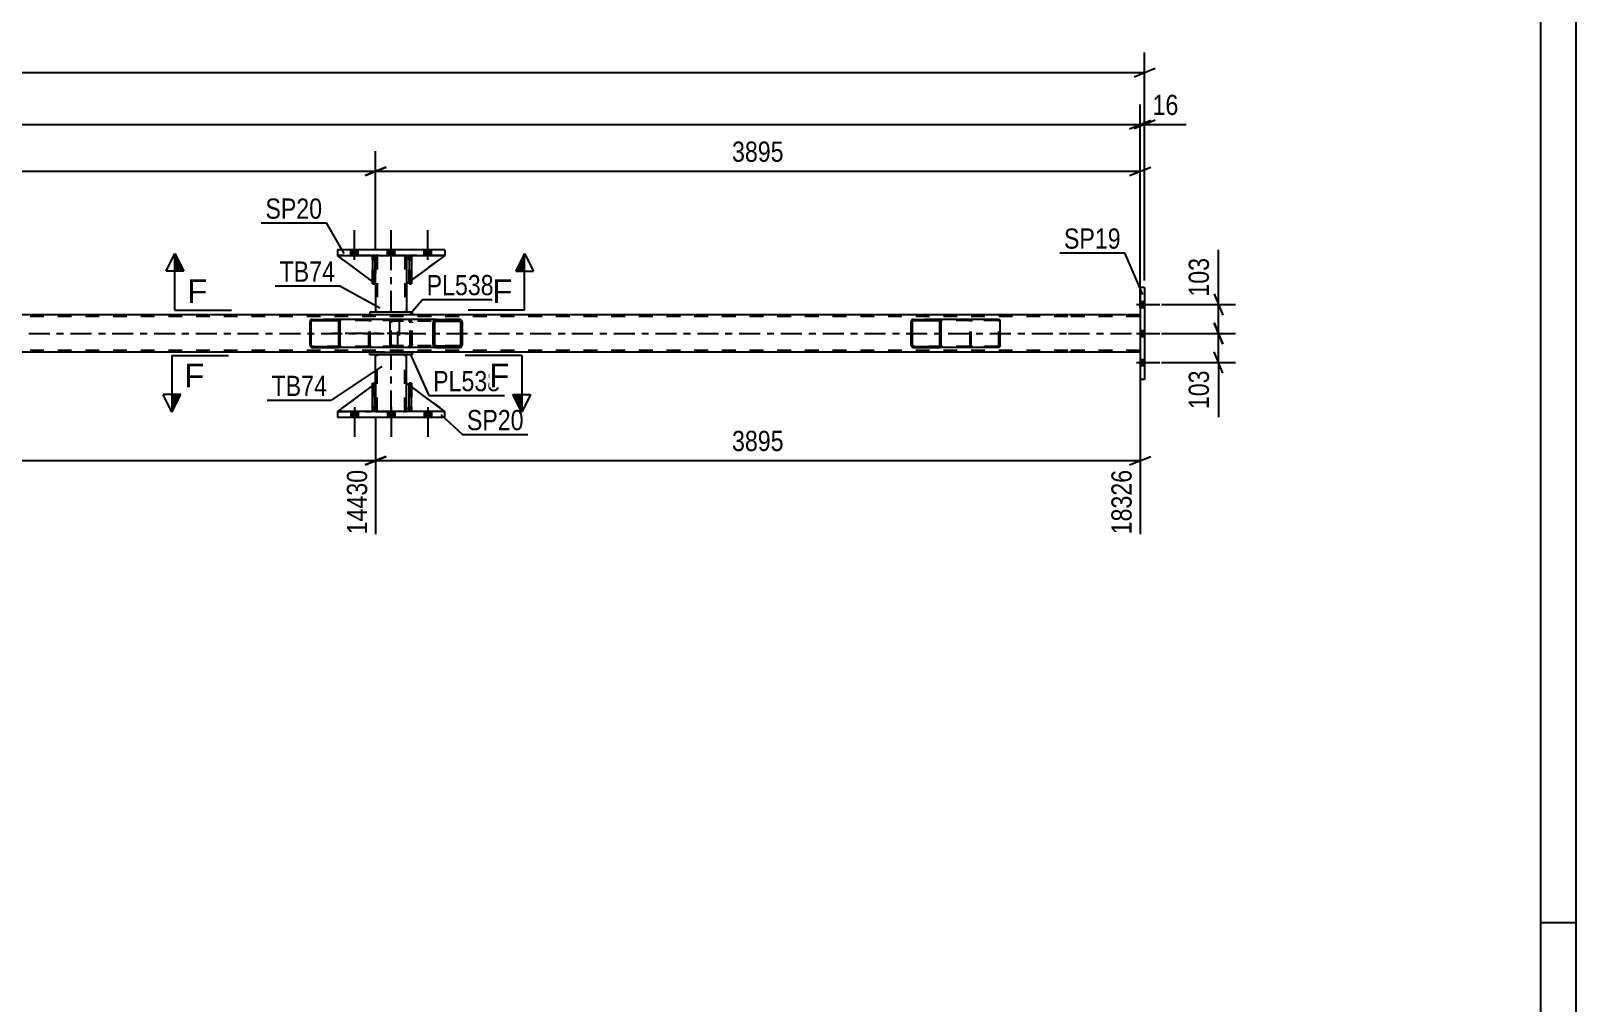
# Model space of a CAD drawing. Header units: millimetres. Extents: x 0 to 841, y 0 to 594.
# Drawn here: x 622.2 to 841, y 137.6 to 275.2 of the extents above; entities that cross this region are included whole.
import ezdxf

# ---------------------------------------------------------------- set-up
doc = ezdxf.new("R2010")
doc.units = ezdxf.units.MM
doc.linetypes.add('DXK_LINE_DOT2', pattern=[3.9198, 1.9599, -1.9599])
doc.linetypes.add('DXK_LINE_DOT3', pattern=[5.9187, 2.979, -0.9799, 0.9799, -0.9799])
doc.styles.add('Arial', font='ARIAL.TTF', dxfattribs={"height": 0.2})
doc.styles.add('Arial Narrow', font='ARIALN.TTF', dxfattribs={"height": 0.2})

# ---------------------------------------------------------------- blocks, each defined once
blk = doc.blocks.new('Unknown-318887466-1133')
at = {"color": 5, "linetype": 'Continuous'}
for p, q in [((841, 0), (841, 594)), ((836, 5), (836, 589)), ((841, 149), (836, 149))]:
    blk.add_line(p, q, dxfattribs=at)
blk = doc.blocks.new('Bolt-318887466-3121 - 3094')
at = {"linetype": 'Continuous'}
for points in [[(779.89, 236.07), (779.89, 236.95), (779.25, 236.95), (779.25, 236.07)], [(779.89, 236.07), (779.89, 236.95), (779.25, 236.95), (779.25, 236.07)], [(779.89, 236.07), (779.89, 236.95), (779.25, 236.95), (779.25, 236.07)], [(779.89, 231.97), (779.89, 232.85), (779.25, 232.85), (779.25, 231.97)], [(779.89, 231.97), (779.89, 232.85), (779.25, 232.85), (779.25, 231.97)], [(779.89, 227.87), (779.89, 228.75), (779.25, 228.75), (779.25, 227.87)], [(779.89, 227.87), (779.89, 228.75), (779.25, 228.75), (779.25, 227.87)], [(779.89, 227.87), (779.89, 228.75), (779.25, 228.75), (779.25, 227.87)]]:
    blk.add_hatch(color=1, dxfattribs=at).paths.add_polyline_path(points)
at = {"color": 1, "linetype": 'Continuous'}
for p, q in [((778.73, 236.51), (782.05, 236.51)), ((778.73, 236.51), (782.05, 236.51)), ((778.73, 236.51), (782.05, 236.51)), ((779.25, 236.95), (779.89, 236.95)), ((779.25, 236.95), (779.89, 236.95)), ((779.25, 236.95), (779.89, 236.95)), ((779.25, 236.07), (779.89, 236.07)), ((779.25, 236.07), (779.89, 236.07)), ((779.25, 236.07), (779.89, 236.07)), ((778.73, 232.41), (782.05, 232.41)), ((778.73, 232.41), (782.05, 232.41)), ((779.25, 232.85), (779.89, 232.85)), ((779.25, 232.85), (779.89, 232.85)), ((779.25, 231.97), (779.89, 231.97)), ((779.25, 231.97), (779.89, 231.97)), ((778.73, 228.31), (782.05, 228.31)), ((778.73, 228.31), (782.05, 228.31)), ((778.73, 228.31), (782.05, 228.31)), ((779.25, 228.75), (779.89, 228.75)), ((779.25, 228.75), (779.89, 228.75)), ((779.25, 228.75), (779.89, 228.75)), ((779.25, 227.87), (779.89, 227.87)), ((779.25, 227.87), (779.89, 227.87)), ((779.25, 227.87), (779.89, 227.87))]:
    blk.add_line(p, q, dxfattribs=at)
blk = doc.blocks.new('Part-318887466-3177 - 3094')
at = {"color": 2, "linetype": 'Continuous'}
for p, q in [((670.54, 221.37), (670.54, 225.37)), ((670.54, 225.37), (670.86, 225.37)), ((670.86, 221.37), (670.86, 225.37)), ((670.54, 221.37), (670.54, 221.37)), ((670.86, 221.37), (670.54, 221.37))]:
    blk.add_line(p, q, dxfattribs=at)
at = {"color": 7, "linetype": 'DXK_LINE_DOT2'}
for p, q in [((670.54, 225.37), (670.54, 221.97)), ((670.86, 221.97), (670.86, 225.37)), ((670.54, 221.97), (670.54, 221.37)), ((670.54, 221.97), (670.86, 221.97)), ((670.86, 221.37), (670.86, 221.97)), ((670.86, 221.37), (670.86, 221.37))]:
    blk.add_line(p, q, dxfattribs=at)
blk = doc.blocks.new('Part-318887466-3183 - 3094')
at = {"color": 2, "linetype": 'Continuous'}
for p, q in [((670.54, 225.04), (665.58, 221.37)), ((670.98, 225.37), (670.86, 225.28)), ((670.98, 221.97), (670.98, 225.37)), ((670.54, 221.52), (670.38, 221.37)), ((670.98, 221.97), (670.86, 221.84)), ((670.98, 221.97), (670.98, 221.97))]:
    blk.add_line(p, q, dxfattribs=at)
at = {"color": 7, "linetype": 'DXK_LINE_DOT2'}
for p, q in [((670.86, 225.28), (670.54, 225.04)), ((670.98, 221.97), (670.98, 225.37)), ((665.58, 221.37), (670.38, 221.37)), ((670.98, 221.97), (670.38, 221.37)), ((670.86, 221.84), (670.54, 221.52))]:
    blk.add_line(p, q, dxfattribs=at)
blk = doc.blocks.new('Bolt-318887466-3135 - 3094')
at = {"linetype": 'Continuous'}
for points in [[(667.46, 243.45), (668.5, 243.45), (668.5, 244.25), (667.46, 244.25)], [(667.46, 243.45), (668.5, 243.45), (668.5, 244.25), (667.46, 244.25)], [(667.46, 243.45), (668.5, 243.45), (668.5, 244.25), (667.46, 244.25)], [(672.66, 243.45), (673.7, 243.45), (673.7, 244.25), (672.66, 244.25)], [(672.66, 243.45), (673.7, 243.45), (673.7, 244.25), (672.66, 244.25)], [(677.86, 243.45), (678.9, 243.45), (678.9, 244.25), (677.86, 244.25)], [(677.86, 243.45), (678.9, 243.45), (678.9, 244.25), (677.86, 244.25)], [(677.86, 243.45), (678.9, 243.45), (678.9, 244.25), (677.86, 244.25)]]:
    blk.add_hatch(color=1, dxfattribs=at).paths.add_polyline_path(points)
at = {"color": 1, "linetype": 'Continuous'}
for p, q in [((667.98, 242.85), (667.98, 247.05)), ((667.98, 242.85), (667.98, 247.05)), ((667.98, 242.85), (667.98, 247.05)), ((673.18, 242.85), (673.18, 247.05)), ((673.18, 242.85), (673.18, 247.05)), ((678.38, 242.85), (678.38, 247.05)), ((678.38, 242.85), (678.38, 247.05)), ((678.38, 242.85), (678.38, 247.05)), ((667.46, 243.45), (667.46, 244.25)), ((667.46, 243.45), (667.46, 244.25)), ((667.46, 243.45), (667.46, 244.25)), ((668.5, 243.45), (668.5, 244.25)), ((668.5, 243.45), (668.5, 244.25)), ((668.5, 243.45), (668.5, 244.25)), ((672.66, 243.45), (672.66, 244.25)), ((672.66, 243.45), (672.66, 244.25)), ((673.7, 243.45), (673.7, 244.25)), ((673.7, 243.45), (673.7, 244.25)), ((677.86, 243.45), (677.86, 244.25)), ((677.86, 243.45), (677.86, 244.25)), ((677.86, 243.45), (677.86, 244.25)), ((678.9, 243.45), (678.9, 244.25)), ((678.9, 243.45), (678.9, 244.25)), ((678.9, 243.45), (678.9, 244.25))]:
    blk.add_line(p, q, dxfattribs=at)
blk = doc.blocks.new('Bolt-318887466-3136 - 3094')
at = {"linetype": 'Continuous'}
for points in [[(668.5, 221.37), (667.46, 221.37), (667.46, 220.57), (668.5, 220.57)], [(668.5, 221.37), (667.46, 221.37), (667.46, 220.57), (668.5, 220.57)], [(668.5, 221.37), (667.46, 221.37), (667.46, 220.57), (668.5, 220.57)], [(673.7, 221.37), (672.66, 221.37), (672.66, 220.57), (673.7, 220.57)], [(673.7, 221.37), (672.66, 221.37), (672.66, 220.57), (673.7, 220.57)], [(678.9, 221.37), (677.86, 221.37), (677.86, 220.57), (678.9, 220.57)], [(678.9, 221.37), (677.86, 221.37), (677.86, 220.57), (678.9, 220.57)], [(678.9, 221.37), (677.86, 221.37), (677.86, 220.57), (678.9, 220.57)]]:
    blk.add_hatch(color=1, dxfattribs=at).paths.add_polyline_path(points)
at = {"color": 1, "linetype": 'Continuous'}
for p, q in [((667.46, 221.37), (667.46, 220.57)), ((667.46, 221.37), (667.46, 220.57)), ((667.46, 221.37), (667.46, 220.57)), ((667.98, 221.97), (667.98, 217.77)), ((667.98, 221.97), (667.98, 217.77)), ((667.98, 221.97), (667.98, 217.77)), ((668.5, 221.37), (668.5, 220.57)), ((668.5, 221.37), (668.5, 220.57)), ((668.5, 221.37), (668.5, 220.57)), ((672.66, 221.37), (672.66, 220.57)), ((672.66, 221.37), (672.66, 220.57)), ((673.18, 221.97), (673.18, 217.77)), ((673.18, 221.97), (673.18, 217.77)), ((673.7, 221.37), (673.7, 220.57)), ((673.7, 221.37), (673.7, 220.57)), ((677.86, 221.37), (677.86, 220.57)), ((677.86, 221.37), (677.86, 220.57)), ((677.86, 221.37), (677.86, 220.57)), ((678.38, 221.97), (678.38, 217.77)), ((678.38, 221.97), (678.38, 217.77)), ((678.38, 221.97), (678.38, 217.77)), ((678.9, 221.37), (678.9, 220.57)), ((678.9, 221.37), (678.9, 220.57)), ((678.9, 221.37), (678.9, 220.57))]:
    blk.add_line(p, q, dxfattribs=at)
blk = doc.blocks.new('Part-318887466-3201 - 3094')
at = {"color": 2, "linetype": 'Continuous'}
for p, q in [((670.98, 225.37), (670.98, 229.37)), ((675.38, 225.37), (675.38, 229.37)), ((670.98, 221.37), (670.98, 221.97)), ((675.38, 221.37), (675.38, 221.97))]:
    blk.add_line(p, q, dxfattribs=at)
at = {"color": 7, "linetype": 'DXK_LINE_DOT2'}
for p, q in [((675.38, 229.37), (670.98, 229.37)), ((671.22, 221.37), (671.22, 229.37)), ((675.14, 221.37), (675.14, 229.37)), ((670.98, 221.97), (670.98, 225.37)), ((675.38, 221.97), (675.38, 225.37)), ((670.98, 221.37), (675.38, 221.37))]:
    blk.add_line(p, q, dxfattribs=at)
at = {"color": 7, "linetype": 'DXK_LINE_DOT3'}
blk.add_line((673.18, 221.37), (673.18, 229.37), dxfattribs=at)
blk = doc.blocks.new('Part-318887466-3202 - 3094')
at = {"color": 7, "linetype": 'DXK_LINE_DOT2'}
for p, q in [((675.74, 242.85), (675.74, 243.45)), ((675.74, 243.45), (675.74, 243.45)), ((675.74, 243.45), (675.74, 239.45)), ((676.06, 243.45), (675.74, 243.45)), ((676.06, 242.85), (676.06, 243.45)), ((676.06, 239.45), (676.06, 243.45)), ((675.74, 239.45), (675.74, 242.85)), ((675.74, 242.85), (676.06, 242.85)), ((676.06, 242.85), (676.06, 239.45)), ((675.74, 239.45), (676.06, 239.45))]:
    blk.add_line(p, q, dxfattribs=at)
blk = doc.blocks.new('Part-318887466-3208 - 3094')
at = {"color": 7, "linetype": 'DXK_LINE_DOT2'}
for p, q in [((670.98, 239.45), (665.58, 243.45)), ((665.58, 243.45), (670.38, 243.45)), ((670.38, 243.45), (670.98, 242.85)), ((670.98, 242.85), (670.38, 243.45)), ((670.98, 242.85), (670.98, 239.45)), ((670.98, 242.85), (670.98, 242.85)), ((670.98, 242.85), (670.98, 239.45))]:
    blk.add_line(p, q, dxfattribs=at)
blk = doc.blocks.new('Part-318887466-3218 - 3094')
at = {"color": 7, "linetype": 'DXK_LINE_DOT2'}
for p, q in [((676.06, 225.37), (675.74, 225.37)), ((675.74, 221.97), (675.74, 225.37)), ((675.74, 225.37), (675.74, 221.37)), ((676.06, 225.37), (676.06, 221.97)), ((676.06, 221.37), (676.06, 225.37)), ((676.06, 221.97), (675.74, 221.97)), ((675.74, 221.37), (675.74, 221.97)), ((676.06, 221.37), (675.74, 221.37)), ((676.06, 221.97), (676.06, 221.37)), ((676.06, 221.37), (676.06, 221.37))]:
    blk.add_line(p, q, dxfattribs=at)
blk = doc.blocks.new('Part-318887466-3157 - 3094')
at = {"color": 2, "linetype": 'Continuous'}
for p, q in [((675.38, 221.97), (675.38, 225.37)), ((675.74, 225.11), (675.38, 225.37)), ((680.78, 221.37), (676.06, 224.87)), ((675.74, 221.62), (675.38, 221.97))]:
    blk.add_line(p, q, dxfattribs=at)
at = {"color": 7, "linetype": 'DXK_LINE_DOT2'}
for p, q in [((676.06, 224.87), (675.74, 225.11)), ((675.98, 221.37), (675.74, 221.62)), ((680.78, 221.37), (675.98, 221.37)), ((680.78, 221.37), (680.78, 221.37)), ((680.78, 221.37), (680.78, 221.37))]:
    blk.add_line(p, q, dxfattribs=at)
blk = doc.blocks.new('Part-318887466-3162 - 3094')
at = {"color": 2, "linetype": 'Continuous'}
for p, q in [((680.78, 221.37), (665.58, 221.37)), ((665.58, 221.37), (665.58, 220.57)), ((680.78, 220.57), (680.78, 221.37)), ((665.58, 220.57), (680.78, 220.57))]:
    blk.add_line(p, q, dxfattribs=at)
blk = doc.blocks.new('Part-318887466-3167 - 3094')
at = {"color": 2, "linetype": 'Continuous'}
for p, q in [((680.78, 244.25), (665.58, 244.25)), ((665.58, 244.25), (665.58, 243.45)), ((665.58, 243.45), (680.78, 243.45)), ((680.78, 244.25), (680.78, 243.45))]:
    blk.add_line(p, q, dxfattribs=at)
blk = doc.blocks.new('Part-318887466-3174 - 3094')
at = {"color": 7, "linetype": 'DXK_LINE_DOT2'}
for p, q in [((769.03, 234.81), (106.92, 234.81)), ((676.18, 235.05), (670.18, 235.05)), ((779.25, 234.81), (769.13, 234.81)), ((779.25, 235.05), (779.25, 229.77)), ((769.03, 230.01), (106.92, 230.01)), ((779.25, 230.01), (769.13, 230.01)), ((676.18, 229.77), (670.18, 229.77))]:
    blk.add_line(p, q, dxfattribs=at)
at = {"color": 2, "linetype": 'Continuous'}
for p, q in [((670.18, 235.05), (505.92, 235.05)), ((769.03, 235.05), (676.18, 235.05)), ((779.25, 235.05), (769.13, 235.05)), ((670.18, 229.77), (505.92, 229.77)), ((769.03, 229.77), (676.18, 229.77)), ((779.25, 229.77), (769.13, 229.77))]:
    blk.add_line(p, q, dxfattribs=at)
at = {"color": 7, "linetype": 'DXK_LINE_DOT3'}
for p, q in [((106.92, 232.41), (769.03, 232.41)), ((769.13, 232.41), (779.25, 232.41))]:
    blk.add_line(p, q, dxfattribs=at)
blk = doc.blocks.new('Part-318887466-3175 - 3094')
at = {"color": 7, "linetype": 'DXK_LINE_DOT2'}
for p, q in [((670.54, 225.37), (670.86, 225.37)), ((670.54, 221.97), (670.54, 225.37)), ((670.54, 225.37), (670.54, 221.37)), ((670.86, 225.37), (670.86, 221.97)), ((670.86, 221.37), (670.86, 225.28)), ((670.86, 221.97), (670.54, 221.97)), ((670.54, 221.37), (670.54, 221.97)), ((670.86, 221.37), (670.54, 221.37)), ((670.86, 221.97), (670.86, 221.37)), ((670.86, 221.37), (670.86, 221.37))]:
    blk.add_line(p, q, dxfattribs=at)
blk = doc.blocks.new('Part-318887466-3176 - 3094')
at = {"color": 2, "linetype": 'Continuous'}
for p, q in [((675.74, 221.37), (675.74, 225.37)), ((675.74, 225.37), (676.06, 225.37)), ((676.06, 221.37), (676.06, 225.37)), ((675.74, 221.37), (675.74, 221.37)), ((676.06, 221.37), (675.74, 221.37))]:
    blk.add_line(p, q, dxfattribs=at)
at = {"color": 7, "linetype": 'DXK_LINE_DOT2'}
for p, q in [((675.74, 225.37), (675.74, 221.97)), ((676.06, 221.97), (676.06, 225.37)), ((675.74, 221.97), (675.74, 221.37)), ((675.74, 221.97), (676.06, 221.97)), ((676.06, 221.37), (676.06, 221.97)), ((676.06, 221.37), (676.06, 221.37))]:
    blk.add_line(p, q, dxfattribs=at)
blk = doc.blocks.new('Part-318887466-3180 - 3094')
at = {"color": 7, "linetype": 'DXK_LINE_DOT2'}
for p, q in [((670.98, 225.37), (665.58, 221.37)), ((670.98, 221.97), (670.98, 225.37)), ((670.98, 225.37), (670.98, 221.97)), ((665.58, 221.37), (670.38, 221.37)), ((670.38, 221.37), (670.98, 221.97)), ((670.98, 221.97), (670.38, 221.37)), ((670.98, 221.97), (670.98, 221.97))]:
    blk.add_line(p, q, dxfattribs=at)
blk = doc.blocks.new('Part-318887466-3186 - 3094')
at = {"color": 7, "linetype": 'DXK_LINE_DOT2'}
for p, q in [((675.38, 221.97), (675.38, 225.37)), ((675.38, 225.37), (680.78, 221.37)), ((675.98, 221.37), (675.38, 221.97)), ((680.78, 221.37), (675.98, 221.37))]:
    blk.add_line(p, q, dxfattribs=at)
blk = doc.blocks.new('Part-318887466-3191 - 3094')
at = {"color": 2, "linetype": 'Continuous'}
for p, q in [((676.18, 235.45), (670.18, 235.45)), ((670.18, 235.45), (670.18, 235.05)), ((676.18, 235.05), (670.18, 235.05)), ((676.18, 235.45), (676.18, 235.05))]:
    blk.add_line(p, q, dxfattribs=at)
blk = doc.blocks.new('Part-318887466-3196 - 3094')
at = {"color": 2, "linetype": 'Continuous'}
for p, q in [((670.18, 229.77), (676.18, 229.77)), ((670.18, 229.37), (670.18, 229.77)), ((676.18, 229.37), (670.18, 229.37)), ((676.18, 229.77), (676.18, 229.37))]:
    blk.add_line(p, q, dxfattribs=at)
blk = doc.blocks.new('Part-318887466-3203 - 3094')
at = {"color": 7, "linetype": 'DXK_LINE_DOT2'}
for p, q in [((670.54, 242.85), (670.54, 243.45)), ((670.54, 243.45), (670.54, 243.45)), ((670.54, 243.45), (670.54, 239.45)), ((670.86, 243.45), (670.54, 243.45)), ((670.86, 242.85), (670.86, 243.45)), ((670.86, 239.45), (670.86, 243.45)), ((670.54, 239.45), (670.54, 242.85)), ((670.54, 242.85), (670.86, 242.85)), ((670.86, 242.85), (670.86, 239.45)), ((670.54, 239.45), (670.86, 239.45))]:
    blk.add_line(p, q, dxfattribs=at)
blk = doc.blocks.new('Part-318887466-3204 - 3094')
at = {"color": 2, "linetype": 'Continuous'}
for p, q in [((676.06, 243.45), (675.74, 243.45)), ((675.74, 243.45), (675.74, 239.45)), ((676.06, 243.45), (676.06, 243.45)), ((676.06, 243.45), (676.06, 239.45)), ((676.06, 239.45), (675.74, 239.45))]:
    blk.add_line(p, q, dxfattribs=at)
at = {"color": 7, "linetype": 'DXK_LINE_DOT2'}
for p, q in [((675.74, 242.85), (675.74, 243.45)), ((676.06, 242.85), (676.06, 243.45)), ((676.06, 243.45), (676.06, 243.45)), ((676.06, 242.85), (675.74, 242.85)), ((675.74, 242.85), (675.74, 239.45)), ((676.06, 239.45), (676.06, 242.85))]:
    blk.add_line(p, q, dxfattribs=at)
blk = doc.blocks.new('Part-318887466-3205 - 3094')
at = {"color": 2, "linetype": 'Continuous'}
for p, q in [((670.86, 243.45), (670.54, 243.45)), ((670.54, 243.45), (670.54, 239.45)), ((670.86, 243.45), (670.86, 243.45)), ((670.86, 243.45), (670.86, 239.45)), ((670.86, 239.45), (670.54, 239.45))]:
    blk.add_line(p, q, dxfattribs=at)
at = {"color": 7, "linetype": 'DXK_LINE_DOT2'}
for p, q in [((670.54, 242.85), (670.54, 243.45)), ((670.86, 242.85), (670.86, 243.45)), ((670.86, 243.45), (670.86, 243.45)), ((670.86, 242.85), (670.54, 242.85)), ((670.54, 242.85), (670.54, 239.45)), ((670.86, 239.45), (670.86, 242.85))]:
    blk.add_line(p, q, dxfattribs=at)
blk = doc.blocks.new('Part-318887466-3211 - 3094')
at = {"color": 2, "linetype": 'Continuous'}
for p, q in [((670.54, 239.78), (665.58, 243.45)), ((670.54, 243.3), (670.38, 243.45)), ((670.98, 242.85), (670.86, 242.98)), ((670.98, 242.85), (670.98, 242.85)), ((670.98, 239.45), (670.98, 242.85)), ((670.86, 239.54), (670.98, 239.45)), ((670.98, 239.45), (670.98, 239.45))]:
    blk.add_line(p, q, dxfattribs=at)
at = {"color": 7, "linetype": 'DXK_LINE_DOT2'}
for p, q in [((670.38, 243.45), (665.58, 243.45)), ((670.38, 243.45), (670.98, 242.85)), ((670.86, 242.98), (670.54, 243.3)), ((670.98, 242.85), (670.98, 239.45)), ((670.86, 239.54), (670.54, 239.78))]:
    blk.add_line(p, q, dxfattribs=at)
blk = doc.blocks.new('Part-318887466-3214 - 3094')
at = {"color": 7, "linetype": 'DXK_LINE_DOT2'}
for p, q in [((675.98, 243.45), (675.38, 242.85)), ((675.38, 239.45), (680.78, 243.45)), ((680.78, 243.45), (675.98, 243.45)), ((675.38, 242.85), (675.38, 239.45))]:
    blk.add_line(p, q, dxfattribs=at)
blk = doc.blocks.new('Part-318887466-3217 - 3094')
at = {"color": 2, "linetype": 'Continuous'}
for p, q in [((675.74, 243.2), (675.38, 242.85)), ((680.78, 243.45), (676.06, 239.95)), ((675.38, 242.85), (675.38, 239.45)), ((675.74, 239.71), (675.38, 239.45))]:
    blk.add_line(p, q, dxfattribs=at)
at = {"color": 7, "linetype": 'DXK_LINE_DOT2'}
for p, q in [((675.98, 243.45), (675.74, 243.2)), ((680.78, 243.45), (675.98, 243.45)), ((676.06, 239.95), (675.74, 239.71))]:
    blk.add_line(p, q, dxfattribs=at)
blk = doc.blocks.new('Part-318887466-3228 - 3094')
at = {"color": 2, "linetype": 'Continuous'}
for p, q in [((779.89, 238.91), (779.25, 238.91)), ((779.25, 238.91), (779.25, 225.91)), ((779.89, 238.91), (779.89, 225.91)), ((779.89, 225.91), (779.25, 225.91))]:
    blk.add_line(p, q, dxfattribs=at)
blk = doc.blocks.new('Part-318887466-3251 - 3094')
at = {"linetype": 'Continuous'}
h = blk.add_hatch(dxfattribs=at)
h.set_pattern_fill('', scale=0.7, style=0, pattern_type=0)
h.set_pattern_definition([(45, (683.2571, 234.1134), (-1.57154, 1.57154), [])])
h.paths.add_polyline_path([(683.3, 233.93), (683.26, 234.11), (683.15, 234.27), (682.99, 234.37), (682.79, 234.41), (679.61, 234.41), (679.42, 234.37), (679.25, 234.27), (679.14, 234.11), (679.11, 233.93), (679.11, 230.89), (679.14, 230.71), (679.25, 230.55), (679.42, 230.45), (679.61, 230.41), (682.79, 230.41), (682.99, 230.45), (683.15, 230.55), (683.26, 230.71), (683.3, 230.89)])
h.paths.add_polyline_path([(683.02, 230.8), (682.97, 230.72), (682.89, 230.67), (682.79, 230.65), (679.61, 230.65), (679.51, 230.67), (679.43, 230.72), (679.38, 230.8), (679.36, 230.89), (679.36, 233.93), (679.38, 234.02), (679.43, 234.1), (679.51, 234.15), (679.61, 234.17), (682.79, 234.17), (682.89, 234.15), (682.97, 234.1), (683.02, 234.02), (683.04, 233.93), (683.04, 230.89)])
at = {"color": 2, "linetype": 'Continuous'}
for p, q in [((673.06, 234.11), (673.12, 234.27)), ((673.12, 234.27), (673.2, 234.37)), ((673.2, 234.37), (673.31, 234.41)), ((679.61, 234.41), (673.31, 234.41)), ((679.61, 234.41), (679.42, 234.37)), ((679.51, 234.15), (679.61, 234.17)), ((679.61, 234.41), (682.79, 234.41)), ((679.61, 234.17), (682.79, 234.17)), ((682.99, 234.37), (682.79, 234.41)), ((682.79, 234.17), (682.89, 234.15)), ((673.04, 233.93), (673.06, 234.11)), ((673.04, 230.89), (673.04, 233.93)), ((679.14, 234.11), (679.11, 233.93)), ((679.11, 230.89), (679.11, 233.93)), ((679.36, 233.93), (679.38, 234.02)), ((679.36, 230.89), (679.36, 233.93)), ((679.38, 234.02), (679.43, 234.1)), ((679.43, 234.1), (679.51, 234.15)), ((682.89, 234.15), (682.97, 234.1)), ((682.97, 234.1), (683.02, 234.02)), ((683.02, 234.02), (683.04, 233.93)), ((683.04, 230.89), (683.04, 233.93)), ((683.3, 233.93), (683.26, 234.11)), ((683.3, 230.89), (683.3, 233.93)), ((673.06, 230.71), (673.04, 230.89)), ((673.12, 230.55), (673.06, 230.71)), ((673.2, 230.45), (673.12, 230.55)), ((673.31, 230.41), (673.2, 230.45)), ((679.61, 230.41), (673.31, 230.41)), ((679.11, 230.89), (679.14, 230.71)), ((679.38, 230.8), (679.36, 230.89)), ((679.43, 230.72), (679.38, 230.8)), ((679.42, 230.45), (679.61, 230.41)), ((679.51, 230.67), (679.43, 230.72)), ((679.61, 230.65), (679.51, 230.67)), ((679.61, 230.65), (682.79, 230.65)), ((679.61, 230.41), (682.79, 230.41)), ((682.89, 230.67), (682.79, 230.65)), ((682.79, 230.41), (682.99, 230.45)), ((682.97, 230.72), (682.89, 230.67)), ((683.02, 230.8), (682.97, 230.72)), ((683.04, 230.89), (683.02, 230.8)), ((683.26, 230.71), (683.3, 230.89))]:
    blk.add_line(p, q, dxfattribs=at)
at = {"color": 7, "linetype": 'DXK_LINE_DOT2'}
for p, q in [((673.31, 234.17), (673.26, 234.15)), ((682.79, 234.17), (673.31, 234.17)), ((674.3, 234.17), (674.3, 234.41)), ((675.64, 234.41), (675.83, 234.37)), ((675.74, 234.15), (675.64, 234.17)), ((682.79, 234.41), (679.61, 234.41)), ((673.18, 234.02), (673.17, 233.93)), ((673.17, 230.89), (673.17, 233.93)), ((673.21, 234.1), (673.18, 234.02)), ((673.26, 234.15), (673.21, 234.1)), ((675.82, 234.1), (675.74, 234.15)), ((675.87, 234.02), (675.82, 234.1)), ((675.89, 233.93), (675.87, 234.02)), ((675.89, 230.89), (675.89, 233.93)), ((676.11, 234.11), (676.15, 233.93)), ((676.15, 230.89), (676.15, 233.93)), ((673.17, 230.89), (673.18, 230.8)), ((673.18, 230.8), (673.21, 230.72)), ((673.21, 230.72), (673.26, 230.67)), ((673.26, 230.67), (673.31, 230.65)), ((682.79, 230.65), (673.31, 230.65)), ((674.3, 230.41), (674.3, 230.65)), ((675.64, 230.65), (675.74, 230.67)), ((675.83, 230.45), (675.64, 230.41)), ((675.74, 230.67), (675.82, 230.72)), ((675.82, 230.72), (675.87, 230.8)), ((675.87, 230.8), (675.89, 230.89)), ((676.15, 230.89), (676.11, 230.71)), ((682.79, 230.41), (679.61, 230.41))]:
    blk.add_line(p, q, dxfattribs=at)
for centre, start, end in [((675.66, 233.91), 23.8494, 68.8059), ((675.66, 230.9), 291.1941, 336.1506)]:
    blk.add_arc(centre, 0.492, start, end, dxfattribs=at)
at = {"color": 2, "linetype": 'Continuous'}
for centre, start, end in [((679.59, 233.91), 111.1941, 156.1506), ((682.81, 233.91), 23.8494, 68.8059), ((679.59, 230.9), 203.8494, 248.8059), ((682.81, 230.9), 291.1941, 336.1506)]:
    blk.add_arc(centre, 0.492, start, end, dxfattribs=at)
blk = doc.blocks.new('Part-318887466-3280 - 3094')
at = {"linetype": 'Continuous'}
h = blk.add_hatch(dxfattribs=at)
h.set_pattern_fill('', scale=0.7, style=0, pattern_type=0)
h.set_pattern_definition([(45, (665.925, 234.2121), (-1.57154, 1.57154), [])])
h.paths.add_polyline_path([(665.95, 234.09), (665.93, 234.21), (665.85, 234.32), (665.74, 234.39), (665.61, 234.41), (662.03, 234.41), (661.9, 234.39), (661.79, 234.32), (661.72, 234.21), (661.69, 234.09), (661.69, 230.73), (661.72, 230.61), (661.79, 230.5), (661.9, 230.43), (662.03, 230.41), (665.61, 230.41), (665.74, 230.43), (665.85, 230.5), (665.93, 230.61), (665.95, 230.73)])
h.paths.add_polyline_path([(665.77, 230.67), (665.73, 230.62), (665.68, 230.58), (665.61, 230.57), (662.03, 230.57), (661.97, 230.58), (661.91, 230.62), (661.88, 230.67), (661.86, 230.73), (661.86, 234.09), (661.88, 234.15), (661.91, 234.2), (661.97, 234.24), (662.03, 234.25), (665.61, 234.25), (665.68, 234.24), (665.73, 234.2), (665.77, 234.15), (665.78, 234.09), (665.78, 230.73)])
at = {"color": 2, "linetype": 'Continuous'}
for p, q in [((661.72, 234.21), (661.69, 234.09)), ((661.88, 234.15), (661.91, 234.2)), ((662.03, 234.41), (661.9, 234.39)), ((661.91, 234.2), (661.97, 234.24)), ((661.97, 234.24), (662.03, 234.25)), ((662.03, 234.41), (665.61, 234.41)), ((662.03, 234.25), (665.61, 234.25)), ((673.31, 234.41), (665.61, 234.41)), ((665.74, 234.39), (665.61, 234.41)), ((665.61, 234.25), (665.68, 234.24)), ((665.68, 234.24), (665.73, 234.2)), ((665.73, 234.2), (665.77, 234.15)), ((665.95, 234.09), (665.93, 234.21)), ((661.69, 230.73), (661.69, 234.09)), ((661.86, 234.09), (661.88, 234.15)), ((661.86, 230.73), (661.86, 234.09)), ((665.77, 234.15), (665.78, 234.09)), ((665.78, 230.73), (665.78, 234.09)), ((665.95, 230.73), (665.95, 234.09)), ((661.69, 230.73), (661.72, 230.61)), ((661.88, 230.67), (661.86, 230.73)), ((661.91, 230.62), (661.88, 230.67)), ((661.9, 230.43), (662.03, 230.41)), ((661.97, 230.58), (661.91, 230.62)), ((662.03, 230.57), (661.97, 230.58)), ((662.03, 230.57), (665.61, 230.57)), ((662.03, 230.41), (665.61, 230.41)), ((665.68, 230.58), (665.61, 230.57)), ((665.61, 230.41), (665.74, 230.43)), ((673.31, 230.41), (665.61, 230.41)), ((665.73, 230.62), (665.68, 230.58)), ((665.77, 230.67), (665.73, 230.62)), ((665.78, 230.73), (665.77, 230.67)), ((665.93, 230.61), (665.95, 230.73))]:
    blk.add_line(p, q, dxfattribs=at)
at = {"color": 7, "linetype": 'DXK_LINE_DOT2'}
for p, q in [((665.61, 234.41), (662.03, 234.41)), ((673.96, 234.25), (662.03, 234.25)), ((670.04, 234.09), (670.07, 234.21)), ((670.26, 234.2), (670.23, 234.15)), ((670.25, 234.39), (670.38, 234.41)), ((670.32, 234.24), (670.26, 234.2)), ((670.38, 234.25), (670.32, 234.24)), ((673.96, 234.41), (673.31, 234.41)), ((673.96, 234.41), (674.09, 234.39)), ((674.02, 234.24), (673.96, 234.25)), ((674.08, 234.2), (674.02, 234.24)), ((674.12, 234.15), (674.08, 234.2)), ((674.27, 234.21), (674.3, 234.09)), ((670.04, 230.73), (670.04, 234.09)), ((670.23, 234.15), (670.21, 234.09)), ((670.21, 230.73), (670.21, 234.09)), ((674.13, 234.09), (674.12, 234.15)), ((674.13, 230.73), (674.13, 234.09)), ((674.3, 234.09), (674.3, 230.73)), ((673.96, 230.57), (662.03, 230.57)), ((665.61, 230.41), (662.03, 230.41)), ((670.07, 230.61), (670.04, 230.73)), ((670.21, 230.73), (670.23, 230.67)), ((670.23, 230.67), (670.26, 230.62)), ((670.38, 230.41), (670.25, 230.43)), ((670.26, 230.62), (670.32, 230.58)), ((670.32, 230.58), (670.38, 230.57)), ((673.96, 230.41), (673.31, 230.41)), ((673.96, 230.57), (674.02, 230.58)), ((674.09, 230.43), (673.96, 230.41)), ((674.02, 230.58), (674.08, 230.62)), ((674.08, 230.62), (674.12, 230.67)), ((674.12, 230.67), (674.13, 230.73)), ((674.3, 230.73), (674.27, 230.61))]:
    blk.add_line(p, q, dxfattribs=at)
at = {"color": 7, "linetype": 'DXK_LINE_DOT3'}
blk.add_line((675.59, 232.41), (663.82, 232.41), dxfattribs=at)
at = {"color": 2, "linetype": 'Continuous'}
for centre, start, end in [((662.02, 234.08), 110.7583, 155.68), ((665.62, 234.08), 24.32, 69.2417), ((662.02, 230.74), 204.32, 249.2417), ((665.62, 230.74), 290.7583, 335.68)]:
    blk.add_arc(centre, 0.331, start, end, dxfattribs=at)
at = {"color": 7, "linetype": 'DXK_LINE_DOT2'}
for centre, start, end in [((670.37, 234.08), 110.7583, 155.68), ((673.97, 234.08), 24.32, 69.2417), ((670.37, 230.74), 204.32, 249.2417), ((673.97, 230.74), 290.7583, 335.68)]:
    blk.add_arc(centre, 0.331, start, end, dxfattribs=at)
blk = doc.blocks.new('Part-318887466-3284 - 3094')
at = {"linetype": 'Continuous'}
h = blk.add_hatch(dxfattribs=at)
h.set_pattern_fill('', scale=0.7, style=0, pattern_type=0)
h.set_pattern_definition([(45, (751.0593, 234.2121), (-1.57154, 1.57154), [])])
h.paths.add_polyline_path([(751.09, 234.09), (751.06, 234.21), (750.99, 234.32), (750.87, 234.39), (750.74, 234.41), (747.17, 234.41), (747.04, 234.39), (746.93, 234.32), (746.85, 234.21), (746.83, 234.09), (746.83, 230.73), (746.85, 230.61), (746.93, 230.5), (747.04, 230.43), (747.17, 230.41), (750.74, 230.41), (750.87, 230.43), (750.99, 230.5), (751.06, 230.61), (751.09, 230.73)])
h.paths.add_polyline_path([(750.9, 230.67), (750.87, 230.62), (750.81, 230.58), (750.74, 230.57), (747.17, 230.57), (747.1, 230.58), (747.05, 230.62), (747.01, 230.67), (747, 230.73), (747, 234.09), (747.01, 234.15), (747.05, 234.2), (747.1, 234.24), (747.17, 234.25), (750.74, 234.25), (750.81, 234.24), (750.87, 234.2), (750.9, 234.15), (750.91, 234.09), (750.91, 230.73)])
at = {"color": 2, "linetype": 'Continuous'}
for p, q in [((746.85, 234.21), (746.83, 234.09)), ((747.01, 234.15), (747.05, 234.2)), ((747.17, 234.41), (747.04, 234.39)), ((747.05, 234.2), (747.1, 234.24)), ((747.1, 234.24), (747.17, 234.25)), ((747.17, 234.41), (750.74, 234.41)), ((747.17, 234.25), (750.74, 234.25)), ((759.09, 234.41), (750.74, 234.41)), ((750.87, 234.39), (750.74, 234.41)), ((750.74, 234.25), (750.81, 234.24)), ((750.81, 234.24), (750.87, 234.2)), ((750.87, 234.2), (750.9, 234.15)), ((751.09, 234.09), (751.06, 234.21)), ((759.09, 234.41), (759.22, 234.39)), ((759.41, 234.21), (759.43, 234.09)), ((746.83, 230.73), (746.83, 234.09)), ((747, 234.09), (747.01, 234.15)), ((747, 230.73), (747, 234.09)), ((750.9, 234.15), (750.91, 234.09)), ((750.91, 230.73), (750.91, 234.09)), ((751.09, 230.73), (751.09, 234.09)), ((759.43, 230.73), (759.43, 234.09)), ((746.83, 230.73), (746.85, 230.61)), ((747.01, 230.67), (747, 230.73)), ((747.05, 230.62), (747.01, 230.67)), ((747.04, 230.43), (747.17, 230.41)), ((747.1, 230.58), (747.05, 230.62)), ((747.17, 230.57), (747.1, 230.58)), ((747.17, 230.57), (750.74, 230.57)), ((747.17, 230.41), (750.74, 230.41)), ((750.81, 230.58), (750.74, 230.57)), ((750.74, 230.41), (750.87, 230.43)), ((759.09, 230.41), (750.74, 230.41)), ((750.87, 230.62), (750.81, 230.58)), ((750.9, 230.67), (750.87, 230.62)), ((750.91, 230.73), (750.9, 230.67)), ((751.06, 230.61), (751.09, 230.73)), ((759.22, 230.43), (759.09, 230.41)), ((759.43, 230.73), (759.41, 230.61))]:
    blk.add_line(p, q, dxfattribs=at)
at = {"color": 7, "linetype": 'DXK_LINE_DOT2'}
for p, q in [((750.74, 234.41), (747.17, 234.41)), ((759.09, 234.25), (747.17, 234.25)), ((755.18, 234.09), (755.2, 234.21)), ((755.4, 234.2), (755.36, 234.15)), ((755.39, 234.39), (755.52, 234.41)), ((755.4, 234.2), (755.41, 234.21)), ((755.41, 234.21), (755.45, 234.24)), ((755.45, 234.24), (755.52, 234.25)), ((759.16, 234.24), (759.09, 234.25)), ((759.21, 234.2), (759.16, 234.24)), ((759.25, 234.15), (759.21, 234.2)), ((755.18, 230.73), (755.18, 234.09)), ((755.36, 234.15), (755.35, 234.09)), ((755.35, 230.73), (755.35, 234.09)), ((759.26, 234.09), (759.25, 234.15)), ((759.26, 230.73), (759.26, 234.09)), ((759.09, 230.57), (747.17, 230.57)), ((750.74, 230.41), (747.17, 230.41)), ((755.2, 230.61), (755.18, 230.73)), ((755.35, 230.73), (755.36, 230.67)), ((755.36, 230.67), (755.4, 230.62)), ((755.52, 230.41), (755.39, 230.43)), ((755.4, 230.62), (755.41, 230.61)), ((755.41, 230.61), (755.45, 230.58)), ((755.45, 230.58), (755.52, 230.57)), ((759.09, 230.57), (759.16, 230.58)), ((759.16, 230.58), (759.21, 230.62)), ((759.21, 230.62), (759.25, 230.67)), ((759.25, 230.67), (759.26, 230.73))]:
    blk.add_line(p, q, dxfattribs=at)
at = {"color": 2, "linetype": 'Continuous'}
for centre, start, end in [((747.16, 234.08), 110.7583, 155.68), ((750.76, 234.08), 24.32, 69.2417), ((759.11, 234.08), 24.32, 69.2417), ((747.16, 230.74), 204.32, 249.2417), ((750.76, 230.74), 290.7583, 335.68), ((759.11, 230.74), 290.7583, 335.68)]:
    blk.add_arc(centre, 0.331, start, end, dxfattribs=at)
at = {"color": 7, "linetype": 'DXK_LINE_DOT2'}
for centre, start, end in [((755.51, 234.08), 110.7583, 155.68), ((755.51, 230.74), 204.32, 249.2417)]:
    blk.add_arc(centre, 0.331, start, end, dxfattribs=at)
blk = doc.blocks.new('Part-318887466-3303 - 3094')
at = {"color": 2, "linetype": 'Continuous'}
for p, q in [((670.98, 243.45), (670.98, 242.85)), ((675.38, 243.45), (675.38, 242.85)), ((670.98, 239.45), (670.98, 235.45)), ((675.38, 239.45), (675.38, 235.45))]:
    blk.add_line(p, q, dxfattribs=at)
at = {"color": 7, "linetype": 'DXK_LINE_DOT2'}
for p, q in [((675.38, 243.45), (670.98, 243.45)), ((671.22, 243.45), (671.22, 235.45)), ((675.14, 243.45), (675.14, 235.45)), ((670.98, 242.85), (670.98, 239.45)), ((675.38, 242.85), (675.38, 239.45)), ((675.38, 235.45), (670.98, 235.45))]:
    blk.add_line(p, q, dxfattribs=at)
at = {"color": 7, "linetype": 'DXK_LINE_DOT3'}
blk.add_line((673.18, 235.45), (673.18, 243.45), dxfattribs=at)
blk = doc.blocks.new('StraightDimension-318887466-10044 - 3094')
at = {"color": 7, "linetype": 'Continuous'}
for p, q in [((779.25, 239.91), (779.25, 264.84)), ((779.89, 239.91), (779.89, 264.84)), ((777.75, 261.39), (780.75, 262.59)), ((781.39, 262.59), (778.39, 261.39)), ((779.25, 261.99), (779.89, 261.99))]:
    blk.add_line(p, q, dxfattribs=at)
at = {"color": 0}
blk.add_wipeout([(785.28, 262.74), (785.28, 266.94), (780.42, 266.94), (780.42, 262.74)], dxfattribs=at)
at = {"color": 7, "linetype": 'Continuous'}
blk.add_line((779.89, 261.99), (785.8, 261.99), dxfattribs=at)
blk.add_line((779.89, 261.99), (785.8, 261.99), dxfattribs=at)
at = {"color": 3, "style": 'Arial Narrow'}
blk.add_text('16', height=2.863, dxfattribs=at).set_placement((781.02, 263.34))
blk = doc.blocks.new('StraightDimension-318887466-3567 - 3094')
at = {"color": 7, "linetype": 'Continuous'}
for p, q in [((779.25, 228.77), (779.25, 203.98)), ((670.98, 220.37), (670.98, 203.98)), ((672.48, 215.02), (669.48, 213.82)), ((777.75, 213.82), (780.75, 215.02)), ((670.98, 214.42), (779.25, 214.42))]:
    blk.add_line(p, q, dxfattribs=at)
at = {"color": 0}
blk.add_wipeout([(729.38, 215.17), (729.38, 219.37), (720.86, 219.37), (720.86, 215.17)], dxfattribs=at)
at = {"color": 0, "linetype": 'Continuous'}
blk.add_wipeout([(778.65, 213.72), (774.45, 213.72), (774.45, 203.38), (778.65, 203.38)], dxfattribs=at)
at = {"color": 3, "style": 'Arial Narrow'}
blk.add_text('3895', height=2.863, dxfattribs=at).set_placement((721.46, 215.77))
at = {"color": 3, "linetype": 'Continuous', "style": 'Arial Narrow'}
blk.add_text('18326', height=2.863, rotation=90.0002, dxfattribs=at).set_placement((778.05, 203.98))
blk = doc.blocks.new('StraightDimension-318887466-3561 - 3094')
at = {"color": 7, "linetype": 'Continuous'}
for p, q in [((500.72, 220.37), (500.72, 203.98)), ((670.98, 220.37), (670.98, 203.98)), ((502.22, 215.02), (499.22, 213.82)), ((669.48, 213.82), (672.48, 215.02)), ((500.72, 214.42), (670.98, 214.42))]:
    blk.add_line(p, q, dxfattribs=at)
at = {"color": 0}
blk.add_wipeout([(590.11, 215.17), (590.11, 219.37), (581.59, 219.37), (581.59, 215.17)], dxfattribs=at)
at = {"color": 0, "linetype": 'Continuous'}
blk.add_wipeout([(670.38, 213.72), (666.18, 213.72), (666.18, 203.38), (670.38, 203.38)], dxfattribs=at)
at = {"color": 3, "style": 'Arial Narrow'}
blk.add_text('4257', height=2.863, dxfattribs=at).set_placement((582.19, 215.77))
at = {"color": 3, "linetype": 'Continuous', "style": 'Arial Narrow'}
blk.add_text('14430', height=2.863, rotation=90.0002, dxfattribs=at).set_placement((669.78, 203.98))
blk = doc.blocks.new('StraightDimension-318887466-13596 - 3094')
at = {"color": 7, "linetype": 'Continuous'}
for p, q in [((782.29, 236.51), (792.75, 236.51)), ((789.75, 238.01), (790.95, 235.01)), ((790.35, 232.41), (790.35, 236.51)), ((782.29, 232.41), (792.75, 232.41)), ((790.95, 230.91), (789.75, 233.91))]:
    blk.add_line(p, q, dxfattribs=at)
at = {"color": 0}
blk.add_wipeout([(789.6, 243.72), (785.4, 243.72), (785.4, 237.03), (789.6, 237.03)], dxfattribs=at)
at = {"color": 7, "linetype": 'Continuous'}
blk.add_line((790.35, 236.51), (790.35, 244.24), dxfattribs=at)
blk.add_line((790.35, 236.51), (790.35, 244.24), dxfattribs=at)
at = {"color": 3, "style": 'Arial Narrow'}
blk.add_text('103', height=2.863, rotation=90.0002, dxfattribs=at).set_placement((789, 237.63))
blk = doc.blocks.new('StraightDimension-318887466-3446 - 3094')
at = {"color": 7, "linetype": 'Continuous'}
for p, q in [((500.72, 244.45), (500.72, 258.22)), ((670.98, 244.45), (670.98, 258.22)), ((502.22, 255.97), (499.22, 254.77)), ((500.72, 255.37), (670.98, 255.37)), ((669.48, 254.77), (672.48, 255.97))]:
    blk.add_line(p, q, dxfattribs=at)
at = {"color": 0}
blk.add_wipeout([(590.11, 256.12), (590.11, 260.32), (581.59, 260.32), (581.59, 256.12)], dxfattribs=at)
at = {"color": 3, "style": 'Arial Narrow'}
blk.add_text('4257', height=2.863, dxfattribs=at).set_placement((582.19, 256.72))
blk = doc.blocks.new('StraightDimension-318887466-3431 - 3094')
at = {"color": 7, "linetype": 'Continuous'}
for p, q in [((779.89, 239.91), (779.89, 272.21)), ((96.06, 269.36), (779.89, 269.36)), ((778.39, 268.76), (781.39, 269.96))]:
    blk.add_line(p, q, dxfattribs=at)
blk = doc.blocks.new('StraightDimension-318887466-3442 - 3094')
at = {"color": 7, "linetype": 'Continuous'}
for p, q in [((670.98, 244.45), (670.98, 258.22)), ((779.25, 236.05), (779.25, 258.22)), ((672.48, 255.97), (669.48, 254.77)), ((670.98, 255.37), (779.25, 255.37)), ((777.75, 254.77), (780.75, 255.97))]:
    blk.add_line(p, q, dxfattribs=at)
at = {"color": 0}
blk.add_wipeout([(729.38, 256.12), (729.38, 260.32), (720.86, 260.32), (720.86, 256.12)], dxfattribs=at)
at = {"color": 3, "style": 'Arial Narrow'}
blk.add_text('3895', height=2.863, dxfattribs=at).set_placement((721.46, 256.72))
blk = doc.blocks.new('StraightDimension-318887466-10045 - 3094')
at = {"color": 7, "linetype": 'Continuous'}
for p, q in [((779.25, 239.91), (779.25, 264.84)), ((96.7, 261.99), (779.25, 261.99)), ((777.75, 261.39), (780.75, 262.59))]:
    blk.add_line(p, q, dxfattribs=at)
blk = doc.blocks.new('StraightDimension-318887466-13597 - 3094')
at = {"color": 7, "linetype": 'Continuous'}
for p, q in [((782.29, 232.41), (792.75, 232.41)), ((789.75, 233.91), (790.95, 230.91)), ((790.35, 228.31), (790.35, 232.41)), ((790.95, 226.81), (789.75, 229.81)), ((782.29, 228.31), (792.75, 228.31))]:
    blk.add_line(p, q, dxfattribs=at)
at = {"color": 0}
blk.add_wipeout([(789.6, 227.78), (785.4, 227.78), (785.4, 221.1), (789.6, 221.1)], dxfattribs=at)
at = {"color": 7, "linetype": 'Continuous'}
blk.add_line((790.35, 228.31), (790.35, 220.58), dxfattribs=at)
blk.add_line((790.35, 228.31), (790.35, 220.58), dxfattribs=at)
at = {"color": 3, "style": 'Arial Narrow'}
blk.add_text('103', height=2.863, rotation=90.0002, dxfattribs=at).set_placement((789, 221.7))
blk = doc.blocks.new('Mark-318887466-3224 - 3094')
at = {"color": 0}
blk.add_wipeout([(776.51, 244.42), (776.51, 247.42), (768.47, 247.42), (768.47, 244.42)], dxfattribs=at)
blk.add_wipeout([(776.51, 244.42), (776.51, 247.42), (768.47, 247.42), (768.47, 244.42)], dxfattribs=at)
at = {"color": 30, "linetype": 'Continuous'}
for p in [(767.87, 243.82), (779.66, 237.95)]:
    blk.add_line(p, (777.11, 243.82), dxfattribs=at)
at = {"color": 3, "style": 'Arial Narrow'}
blk.add_text('SP19', height=2.863, dxfattribs=at).set_placement((768.47, 244.42))
blk = doc.blocks.new('Mark-318887466-3187 - 3094')
at = {"color": 0}
blk.add_wipeout([(687.71, 237.83), (687.71, 240.83), (678.21, 240.83), (678.21, 237.83)], dxfattribs=at)
blk.add_wipeout([(687.71, 237.83), (687.71, 240.83), (678.21, 240.83), (678.21, 237.83)], dxfattribs=at)
at = {"color": 30, "linetype": 'Continuous'}
for p, q in [((675.9, 235.25), (677.61, 237.23)), ((677.61, 237.23), (688.31, 237.23))]:
    blk.add_line(p, q, dxfattribs=at)
at = {"color": 3, "style": 'Arial Narrow'}
blk.add_text('PL538', height=2.863, dxfattribs=at).set_placement((678.21, 237.83))
blk = doc.blocks.new('Mark-318887466-3158 - 3094')
at = {"color": 0}
blk.add_wipeout([(691.95, 218.72), (691.95, 221.72), (683.91, 221.72), (683.91, 218.72)], dxfattribs=at)
blk.add_wipeout([(691.95, 218.72), (691.95, 221.72), (683.91, 221.72), (683.91, 218.72)], dxfattribs=at)
at = {"color": 30, "linetype": 'Continuous'}
for p, q in [((680.23, 220.95), (683.31, 218.12)), ((683.31, 218.12), (692.55, 218.12))]:
    blk.add_line(p, q, dxfattribs=at)
at = {"color": 3, "style": 'Arial Narrow'}
blk.add_text('SP20', height=2.863, dxfattribs=at).set_placement((683.91, 218.72))
blk = doc.blocks.new('Mark-318887466-3163 - 3094')
at = {"color": 0}
blk.add_wipeout([(663.42, 248.66), (663.42, 251.66), (655.38, 251.66), (655.38, 248.66)], dxfattribs=at)
blk.add_wipeout([(663.42, 248.66), (663.42, 251.66), (655.38, 251.66), (655.38, 248.66)], dxfattribs=at)
at = {"color": 30, "linetype": 'Continuous'}
for p in [(654.78, 248.06), (666.52, 243.73)]:
    blk.add_line(p, (664.02, 248.06), dxfattribs=at)
at = {"color": 3, "style": 'Arial Narrow'}
blk.add_text('SP20', height=2.863, dxfattribs=at).set_placement((655.38, 248.66))
blk = doc.blocks.new('Mark-318887466-3192 - 3094')
at = {"color": 0}
blk.add_wipeout([(688.63, 224.24), (688.63, 227.24), (679.13, 227.24), (679.13, 224.24)], dxfattribs=at)
blk.add_wipeout([(688.63, 224.24), (688.63, 227.24), (679.13, 227.24), (679.13, 224.24)], dxfattribs=at)
at = {"color": 30, "linetype": 'Continuous'}
for p, q in [((675.87, 229.51), (678.53, 223.64)), ((678.53, 223.64), (689.23, 223.64))]:
    blk.add_line(p, q, dxfattribs=at)
at = {"color": 3, "style": 'Arial Narrow'}
blk.add_text('PL538', height=2.863, dxfattribs=at).set_placement((679.13, 224.24))
blk = doc.blocks.new('Mark-318887466-3197 - 3094')
at = {"color": 0}
blk.add_wipeout([(664.09, 223.56), (664.09, 226.56), (656.24, 226.56), (656.24, 223.56)], dxfattribs=at)
blk.add_wipeout([(664.09, 223.56), (664.09, 226.56), (656.24, 226.56), (656.24, 223.56)], dxfattribs=at)
at = {"color": 30, "linetype": 'Continuous'}
for p in [(671.88, 227.76), (655.64, 222.96)]:
    blk.add_line(p, (664.69, 222.96), dxfattribs=at)
at = {"color": 3, "style": 'Arial Narrow'}
blk.add_text('TB74', height=2.863, dxfattribs=at).set_placement((656.24, 223.56))
blk = doc.blocks.new('Mark-318887466-3299 - 3094')
at = {"color": 0}
blk.add_wipeout([(665.23, 239.74), (665.23, 242.74), (657.38, 242.74), (657.38, 239.74)], dxfattribs=at)
blk.add_wipeout([(665.23, 239.74), (665.23, 242.74), (657.38, 242.74), (657.38, 239.74)], dxfattribs=at)
at = {"color": 30, "linetype": 'Continuous'}
for p in [(656.78, 239.14), (671.58, 236)]:
    blk.add_line(p, (665.83, 239.14), dxfattribs=at)
at = {"color": 3, "style": 'Arial Narrow'}
blk.add_text('TB74', height=2.863, dxfattribs=at).set_placement((657.38, 239.74))
blk = doc.blocks.new('SectionMark-318887466-3599 - 3094')
at = {"color": 6, "linetype": 'Continuous'}
for p, q in [((641.32, 241.22), (642.57, 243.72)), ((642.57, 235.72), (642.57, 243.72)), ((692.09, 235.72), (692.09, 243.72)), ((692.09, 243.72), (693.34, 241.22))]:
    blk.add_line(p, q, dxfattribs=at)
at = {"color": 0, "linetype": 'Continuous'}
for points in [[(647.17, 236.72), (647.17, 240.22), (644.32, 240.22), (644.32, 236.72)], [(690.34, 236.72), (690.34, 240.22), (687.49, 240.22), (687.49, 236.72)]]:
    blk.add_wipeout(points, dxfattribs=at)
at = {"linetype": 'Continuous'}
for points in [[(643.82, 241.22), (642.57, 241.22), (642.57, 243.72)], [(692.09, 241.22), (690.84, 241.22), (692.09, 243.72)]]:
    blk.add_hatch(color=6, dxfattribs=at).paths.add_polyline_path(points)
at = {"color": 6, "linetype": 'Continuous'}
for p, q in [((642.57, 243.72), (643.82, 241.22)), ((692.09, 243.72), (690.84, 241.22)), ((643.82, 241.22), (641.32, 241.22)), ((690.84, 241.22), (693.34, 241.22)), ((642.57, 235.72), (650.57, 235.72)), ((692.09, 235.72), (684.09, 235.72))]:
    blk.add_line(p, q, dxfattribs=at)
at = {"color": 3, "linetype": 'Continuous', "style": 'Arial'}
for p in [(644.32, 236.72), (687.49, 236.72)]:
    blk.add_text('F', height=3.34, dxfattribs=at).set_placement(p)
blk = doc.blocks.new('SectionMark-318887466-3603 - 3094')
at = {"color": 6, "linetype": 'Continuous'}
for p, q in [((642.13, 229.28), (642.13, 221.28)), ((691.68, 229.28), (691.68, 221.28)), ((642.13, 221.28), (640.88, 223.78)), ((692.93, 223.78), (691.68, 221.28))]:
    blk.add_line(p, q, dxfattribs=at)
at = {"color": 0, "linetype": 'Continuous'}
for points in [[(646.73, 224.78), (646.73, 228.28), (643.88, 228.28), (643.88, 224.78)], [(689.93, 224.78), (689.93, 228.28), (687.08, 228.28), (687.08, 224.78)]]:
    blk.add_wipeout(points, dxfattribs=at)
at = {"linetype": 'Continuous'}
for points in [[(642.13, 223.78), (643.38, 223.78), (642.13, 221.28)], [(690.43, 223.78), (691.68, 223.78), (691.68, 221.28)]]:
    blk.add_hatch(color=6, dxfattribs=at).paths.add_polyline_path(points)
at = {"color": 6, "linetype": 'Continuous'}
for p, q in [((642.13, 229.28), (650.13, 229.28)), ((691.68, 229.28), (683.68, 229.28)), ((643.38, 223.78), (640.88, 223.78)), ((642.13, 221.28), (643.38, 223.78)), ((690.43, 223.78), (692.93, 223.78)), ((691.68, 221.28), (690.43, 223.78))]:
    blk.add_line(p, q, dxfattribs=at)
at = {"color": 3, "linetype": 'Continuous', "style": 'Arial'}
for p in [(643.88, 224.78), (687.08, 224.78)]:
    blk.add_text('F', height=3.34, dxfattribs=at).set_placement(p)

msp = doc.modelspace()

# ---------------------------------------------------------------- block references
for name in ['Unknown-318887466-1133', 'Bolt-318887466-3135 - 3094', 'Part-318887466-3167 - 3094', 'Part-318887466-3208 - 3094', 'Part-318887466-3211 - 3094', 'Part-318887466-3203 - 3094', 'Part-318887466-3205 - 3094', 'Part-318887466-3303 - 3094', 'Part-318887466-3214 - 3094', 'Part-318887466-3217 - 3094', 'Part-318887466-3202 - 3094', 'Part-318887466-3204 - 3094', 'Part-318887466-3228 - 3094', 'Bolt-318887466-3121 - 3094', 'Part-318887466-3174 - 3094', 'Part-318887466-3280 - 3094', 'Part-318887466-3191 - 3094', 'Part-318887466-3251 - 3094', 'Part-318887466-3284 - 3094', 'Part-318887466-3196 - 3094', 'Part-318887466-3201 - 3094', 'Part-318887466-3183 - 3094', 'Part-318887466-3180 - 3094', 'Part-318887466-3177 - 3094', 'Part-318887466-3175 - 3094', 'Part-318887466-3157 - 3094', 'Part-318887466-3186 - 3094', 'Part-318887466-3218 - 3094', 'Part-318887466-3176 - 3094', 'Part-318887466-3162 - 3094', 'Bolt-318887466-3136 - 3094']:
    msp.add_blockref(name, (0, 0))

# ---------------------------------------------------------------- next in the draw order: block references
for name in ['StraightDimension-318887466-10044 - 3094', 'StraightDimension-318887466-3446 - 3094', 'StraightDimension-318887466-3567 - 3094']:
    msp.add_blockref(name, (0, 0))

# ---------------------------------------------------------------- next in the draw order: block references
for name in ['StraightDimension-318887466-13596 - 3094', 'Mark-318887466-3197 - 3094', 'Mark-318887466-3192 - 3094', 'Mark-318887466-3158 - 3094', 'StraightDimension-318887466-3561 - 3094']:
    msp.add_blockref(name, (0, 0))

# ---------------------------------------------------------------- next in the draw order: block references
for name in ['StraightDimension-318887466-3431 - 3094', 'StraightDimension-318887466-13597 - 3094', 'SectionMark-318887466-3603 - 3094']:
    msp.add_blockref(name, (0, 0))

# ---------------------------------------------------------------- next in the draw order: block references
msp.add_blockref('StraightDimension-318887466-3442 - 3094', (0, 0))

# ---------------------------------------------------------------- next in the draw order: block references
msp.add_blockref('StraightDimension-318887466-10045 - 3094', (0, 0))

# ---------------------------------------------------------------- next in the draw order: block references
for name in ['Mark-318887466-3163 - 3094', 'Mark-318887466-3224 - 3094', 'Mark-318887466-3187 - 3094']:
    msp.add_blockref(name, (0, 0))

# ---------------------------------------------------------------- next in the draw order: block references
msp.add_blockref('Mark-318887466-3299 - 3094', (0, 0))

# ---------------------------------------------------------------- next in the draw order: block references
msp.add_blockref('SectionMark-318887466-3599 - 3094', (0, 0))

doc.saveas('drawing.dxf')
